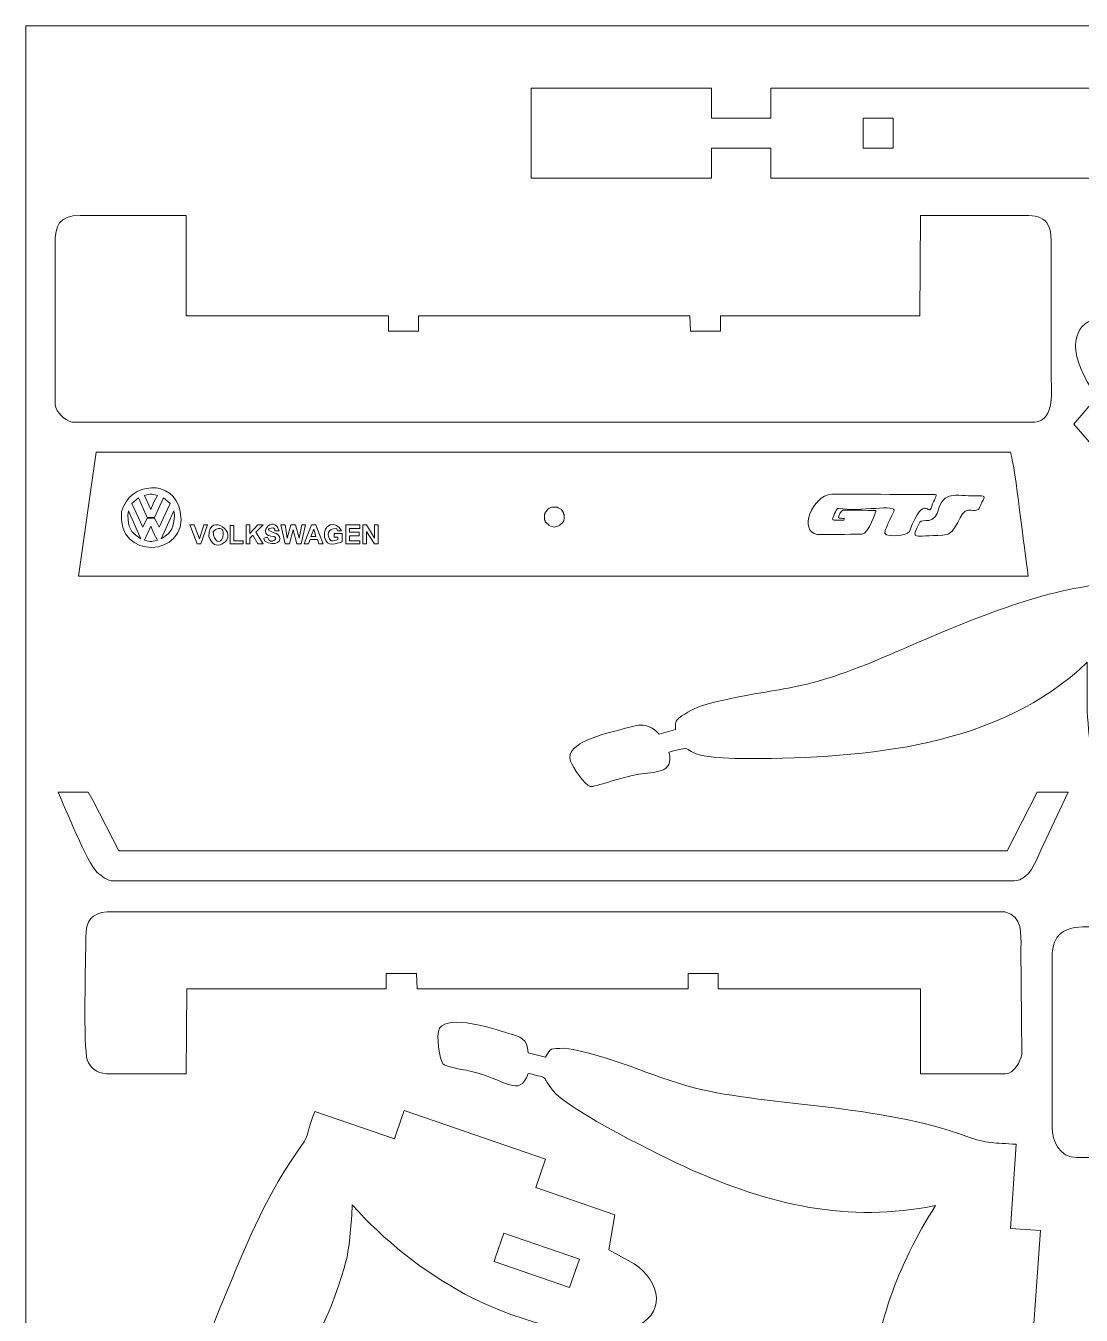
# Model space of a CAD drawing. Header units: centimetres. Extents: x -85 to 60, y -31 to -1.
# Drawn here: x -23.17 to -12.36, y -14.14 to -0.94 of the extents above; entities that cross this region are included whole.
import ezdxf

# ---------------------------------------------------------------- set-up
doc = ezdxf.new("R2010")
doc.units = ezdxf.units.CM
doc.header["$MEASUREMENT"] = 0
doc.layers.add('Camada 1', color=7, linetype='Continuous')

msp = doc.modelspace()

# ---------------------------------------------------------------- linework, layer by layer
at = {"layer": 'Camada 1', "color": 3, "lineweight": 0}
msp.add_lwpolyline([(-23.16834, -30.63638), (-2.16834, -30.63638), (-2.16834, -0.93638), (-23.16834, -0.93638), (-23.16834, -30.63638)], close=True, dxfattribs=at)
at = {"layer": 'Camada 1', "color": 3, "lineweight": 9}
for points, knots in [([(-16.23148, -2.49774), (-16.23148, -2.49774), (-16.149, -2.49774), (-16.149, -2.49774), (-16.149, -2.49774), (-16.149, -2.49774), (-16.149, -2.19018), (-16.149, -2.19018), (-16.149, -2.19018), (-16.149, -2.19018), (-15.54133, -2.19018), (-15.54133, -2.19018), (-15.54133, -2.19018), (-15.54133, -2.19018), (-15.54133, -2.49774), (-15.54133, -2.49774), (-15.54133, -2.49774), (-15.54133, -2.49774), (-9.14223, -2.49774), (-9.14223, -2.49774), (-9.14223, -2.49774), (-9.14223, -2.49774), (-9.14223, -1.57501), (-9.14223, -1.57501), (-9.14223, -1.57501), (-9.14223, -1.57501), (-15.54133, -1.57501), (-15.54133, -1.57501), (-15.54133, -1.57501), (-15.54133, -1.57501), (-15.54133, -1.88257), (-15.54133, -1.88257), (-15.54133, -1.88257), (-15.54133, -1.88257), (-16.149, -1.88257), (-16.149, -1.88257), (-16.149, -1.88257), (-16.149, -1.88257), (-16.149, -1.57501), (-16.149, -1.57501), (-16.149, -1.57501), (-16.149, -1.57501), (-17.99445, -1.57501), (-17.99445, -1.57501), (-17.99445, -1.57501), (-17.99445, -1.57501), (-17.99445, -2.49774), (-17.99445, -2.49774), (-17.99445, -2.49774), (-17.99445, -2.49774), (-16.23148, -2.49774), (-16.23148, -2.49774)], [0, 0, 0, 0, 0.07142857, 0.07142857, 0.07142857, 0.07142857, 0.14285714, 0.14285714, 0.14285714, 0.14285714, 0.21428571, 0.21428571, 0.21428571, 0.21428571, 0.28571429, 0.28571429, 0.28571429, 0.28571429, 0.35714286, 0.35714286, 0.35714286, 0.35714286, 0.42857143, 0.42857143, 0.42857143, 0.42857143, 0.5, 0.5, 0.5, 0.5, 0.57142857, 0.57142857, 0.57142857, 0.57142857, 0.64285714, 0.64285714, 0.64285714, 0.64285714, 0.71428571, 0.71428571, 0.71428571, 0.71428571, 0.78571429, 0.78571429, 0.78571429, 0.78571429, 0.85714286, 0.85714286, 0.85714286, 0.85714286, 1, 1, 1, 1]), ([(-19.02722, -3.90656), (-19.02722, -3.90656), (-19.14727, -3.90656), (-19.14727, -3.90656), (-19.14727, -3.90656), (-19.14727, -3.90656), (-19.14727, -4.0641), (-19.14727, -4.0641), (-19.14727, -4.0641), (-19.14727, -4.0641), (-19.45483, -4.0641), (-19.45483, -4.0641), (-19.45483, -4.0641), (-19.45483, -4.0641), (-19.45483, -3.90656), (-19.45483, -3.90656), (-19.45483, -3.90656), (-20.145, -3.90656), (-20.83516, -3.90656), (-21.52533, -3.90656), (-21.52533, -3.90656), (-21.52533, -3.90656), (-21.52533, -2.87878), (-21.52533, -2.87878), (-21.52533, -2.87878), (-21.52533, -2.87878), (-22.61311, -2.87878), (-22.61311, -2.87878), (-22.61311, -2.87878), (-22.8296, -2.87878), (-22.86818, -2.98343), (-22.86818, -3.16389), (-22.86818, -3.16389), (-22.86818, -3.16389), (-22.86818, -4.8143), (-22.86818, -4.8143), (-22.86818, -4.8143), (-22.85109, -4.89753), (-22.77806, -4.97189), (-22.69563, -4.99434), (-22.69563, -4.99434), (-22.69563, -4.99434), (-12.83816, -4.99434), (-12.83816, -4.99434), (-12.83816, -4.99434), (-12.62504, -4.97397), (-12.67315, -4.64907), (-12.67315, -4.51424), (-12.67315, -4.51424), (-12.67315, -4.51424), (-12.67315, -3.13386), (-12.67315, -3.13386), (-12.67315, -3.13386), (-12.67315, -2.85783), (-12.82982, -2.87878), (-13.05574, -2.87878), (-13.05574, -2.87878), (-13.05574, -2.87878), (-14.00846, -2.87878), (-14.00846, -2.87878), (-14.00846, -2.87878), (-14.00846, -2.87878), (-14.01596, -3.90656), (-14.01596, -3.90656), (-14.01596, -3.90656), (-14.01596, -3.90656), (-16.05646, -3.90656), (-16.05646, -3.90656), (-16.05646, -3.90656), (-16.05646, -3.90656), (-16.05646, -4.0641), (-16.05646, -4.0641), (-16.05646, -4.0641), (-16.05646, -4.0641), (-16.36406, -4.0641), (-16.36406, -4.0641), (-16.36406, -4.0641), (-16.36406, -4.0641), (-16.37155, -3.90656), (-16.37155, -3.90656), (-16.37155, -3.90656), (-17.25678, -3.90656), (-18.14199, -3.90656), (-19.02722, -3.90656)], [0, 0, 0, 0, 0.04545455, 0.04545455, 0.04545455, 0.04545455, 0.09090909, 0.09090909, 0.09090909, 0.09090909, 0.13636364, 0.13636364, 0.13636364, 0.13636364, 0.18181818, 0.18181818, 0.18181818, 0.18181818, 0.22727273, 0.22727273, 0.22727273, 0.22727273, 0.27272727, 0.27272727, 0.27272727, 0.27272727, 0.31818182, 0.31818182, 0.31818182, 0.31818182, 0.36363636, 0.36363636, 0.36363636, 0.36363636, 0.40909091, 0.40909091, 0.40909091, 0.40909091, 0.45454545, 0.45454545, 0.45454545, 0.45454545, 0.5, 0.5, 0.5, 0.5, 0.54545455, 0.54545455, 0.54545455, 0.54545455, 0.59090909, 0.59090909, 0.59090909, 0.59090909, 0.63636364, 0.63636364, 0.63636364, 0.63636364, 0.68181818, 0.68181818, 0.68181818, 0.68181818, 0.72727273, 0.72727273, 0.72727273, 0.72727273, 0.77272727, 0.77272727, 0.77272727, 0.77272727, 0.81818182, 0.81818182, 0.81818182, 0.81818182, 0.86363636, 0.86363636, 0.86363636, 0.86363636, 0.90909091, 0.90909091, 0.90909091, 0.90909091, 1, 1, 1, 1]), ([(-12.40637, -4.97402), (-12.40637, -4.97402), (-12.44108, -5.01412), (-12.44108, -5.01412), (-12.44108, -5.01412), (-12.44108, -5.01412), (-10.30507, -7.47132), (-10.30507, -7.47132), (-10.30507, -7.47132), (-10.027, -7.22959), (-10.10253, -7.27353), (-9.78592, -7.11945), (-9.78592, -7.11945), (-8.85851, -6.66811), (-8.12891, -5.77569), (-7.06371, -5.29977), (-7.06371, -5.29977), (-6.78609, -5.17572), (-6.43045, -5.03212), (-6.26396, -4.81329), (-6.26396, -4.81329), (-6.24436, -4.77948), (-6.26247, -4.72488), (-6.2713, -4.69047), (-6.2713, -4.69047), (-6.2713, -4.69047), (-6.12141, -4.59991), (-6.12141, -4.59991), (-6.12141, -4.59991), (-6.06437, -4.64928), (-6.01567, -4.68184), (-5.92822, -4.65065), (-5.92822, -4.65065), (-5.80016, -4.59335), (-5.22509, -4.31066), (-5.30051, -4.11493), (-5.30051, -4.11493), (-5.3113, -4.09245), (-5.50064, -3.90545), (-5.58917, -3.9086), (-5.58917, -3.9086), (-5.6369, -3.9103), (-5.77427, -4.01995), (-5.81687, -4.04692), (-5.81687, -4.04692), (-6.1111, -4.23317), (-6.40907, -4.20885), (-6.25996, -4.45199), (-6.25996, -4.45199), (-6.25996, -4.45199), (-6.40988, -4.54252), (-6.40988, -4.54252), (-6.40988, -4.54252), (-6.57484, -4.4826), (-6.66045, -4.50032), (-6.82976, -4.53973), (-6.82976, -4.53973), (-7.87347, -4.78267), (-8.96601, -5.1416), (-9.73258, -5.90011), (-9.73258, -5.90011), (-9.92357, -6.0891), (-10.02061, -6.22856), (-10.16979, -6.44916), (-10.16979, -6.44916), (-10.36986, -5.56748), (-10.68108, -4.97814), (-11.32453, -4.33178), (-11.32453, -4.33178), (-12.02857, -3.62456), (-12.81072, -3.88028), (-12.20378, -4.73828), (-12.20378, -4.73828), (-12.20378, -4.73828), (-12.40637, -4.97402), (-12.40637, -4.97402)], [0, 0, 0, 0, 0.05, 0.05, 0.05, 0.05, 0.1, 0.1, 0.1, 0.1, 0.15, 0.15, 0.15, 0.15, 0.2, 0.2, 0.2, 0.2, 0.25, 0.25, 0.25, 0.25, 0.3, 0.3, 0.3, 0.3, 0.35, 0.35, 0.35, 0.35, 0.4, 0.4, 0.4, 0.4, 0.45, 0.45, 0.45, 0.45, 0.5, 0.5, 0.5, 0.5, 0.55, 0.55, 0.55, 0.55, 0.6, 0.6, 0.6, 0.6, 0.65, 0.65, 0.65, 0.65, 0.7, 0.7, 0.7, 0.7, 0.75, 0.75, 0.75, 0.75, 0.8, 0.8, 0.8, 0.8, 0.85, 0.85, 0.85, 0.85, 0.9, 0.9, 0.9, 0.9, 1, 1, 1, 1]), ([(-13.01965, -6.57028), (-13.01965, -6.57028), (-12.90712, -6.57028), (-12.90712, -6.57028), (-12.90712, -6.57028), (-12.95103, -6.28503), (-13.03672, -5.47891), (-13.08718, -5.30247), (-13.08718, -5.30247), (-13.08718, -5.30247), (-22.44952, -5.30247), (-22.44952, -5.30247), (-22.44952, -5.30247), (-22.44952, -5.30247), (-22.62955, -6.57028), (-22.62955, -6.57028), (-22.62955, -6.57028), (-22.62955, -6.57028), (-13.01965, -6.57028), (-13.01965, -6.57028)], [0, 0, 0, 0, 0.16666667, 0.16666667, 0.16666667, 0.16666667, 0.33333333, 0.33333333, 0.33333333, 0.33333333, 0.5, 0.5, 0.5, 0.5, 0.66666667, 0.66666667, 0.66666667, 0.66666667, 1, 1, 1, 1]), ([(-11.47153, -7.25608), (-11.47153, -7.25608), (-11.51871, -7.27909), (-11.51871, -7.27909), (-11.51871, -7.27909), (-11.51871, -7.27909), (-11.89691, -6.50368), (-11.89691, -6.50368), (-11.89691, -6.50368), (-12.10203, -6.60372), (-12.15385, -6.64797), (-12.37515, -6.68686), (-12.37515, -6.68686), (-13.05145, -6.80573), (-13.74925, -7.12894), (-14.38856, -7.40175), (-14.38856, -7.40175), (-15.31386, -7.79661), (-15.45224, -7.68406), (-16.22861, -7.89023), (-16.22861, -7.89023), (-16.31596, -7.91789), (-16.40865, -7.96692), (-16.48152, -8.02195), (-16.48152, -8.02195), (-16.52364, -8.05376), (-16.5156, -8.07596), (-16.51624, -8.13904), (-16.51624, -8.13904), (-16.51624, -8.13904), (-16.68448, -8.18769), (-16.68448, -8.18769), (-16.68448, -8.18769), (-16.82127, -8.04815), (-16.90928, -8.09518), (-17.09673, -8.1467), (-17.09673, -8.1467), (-17.21289, -8.17863), (-17.66311, -8.27486), (-17.59309, -8.4639), (-17.59309, -8.4639), (-17.57036, -8.52526), (-17.44476, -8.71042), (-17.391, -8.72424), (-17.391, -8.72424), (-17.34972, -8.73486), (-17.06726, -8.62584), (-16.89318, -8.5983), (-16.89318, -8.5983), (-16.74752, -8.57527), (-16.52039, -8.59299), (-16.58565, -8.3732), (-16.58565, -8.3732), (-16.20724, -8.26081), (-16.63196, -8.44259), (-15.76092, -8.43836), (-15.76092, -8.43836), (-14.55537, -8.4325), (-13.21261, -8.32388), (-12.30217, -7.45253), (-12.30217, -7.45253), (-12.30703, -7.94623), (-12.31758, -8.07171), (-12.21622, -8.60417), (-12.21622, -8.60417), (-12.11507, -9.1355), (-11.78301, -9.90411), (-11.34014, -10.26355), (-11.34014, -10.26355), (-11.15876, -10.41077), (-10.9186, -10.50764), (-10.75667, -10.29613), (-10.75667, -10.29613), (-10.6068, -10.10038), (-10.70483, -9.84597), (-10.77028, -9.63504), (-10.77028, -9.63504), (-10.77028, -9.63504), (-10.46966, -9.42997), (-10.46966, -9.42997), (-10.46966, -9.42997), (-10.46966, -9.42997), (-10.84785, -8.65457), (-10.84785, -8.65457), (-10.84785, -8.65457), (-10.84785, -8.65457), (-10.5714, -8.51974), (-10.5714, -8.51974), (-10.5714, -8.51974), (-10.5714, -8.51974), (-11.24227, -7.14426), (-11.24227, -7.14426), (-11.24227, -7.14426), (-11.24227, -7.14426), (-11.47153, -7.25608), (-11.47153, -7.25608)], [0, 0, 0, 0, 0.04, 0.04, 0.04, 0.04, 0.08, 0.08, 0.08, 0.08, 0.12, 0.12, 0.12, 0.12, 0.16, 0.16, 0.16, 0.16, 0.2, 0.2, 0.2, 0.2, 0.24, 0.24, 0.24, 0.24, 0.28, 0.28, 0.28, 0.28, 0.32, 0.32, 0.32, 0.32, 0.36, 0.36, 0.36, 0.36, 0.4, 0.4, 0.4, 0.4, 0.44, 0.44, 0.44, 0.44, 0.48, 0.48, 0.48, 0.48, 0.52, 0.52, 0.52, 0.52, 0.56, 0.56, 0.56, 0.56, 0.6, 0.6, 0.6, 0.6, 0.64, 0.64, 0.64, 0.64, 0.68, 0.68, 0.68, 0.68, 0.72, 0.72, 0.72, 0.72, 0.76, 0.76, 0.76, 0.76, 0.8, 0.8, 0.8, 0.8, 0.84, 0.84, 0.84, 0.84, 0.88, 0.88, 0.88, 0.88, 0.92, 0.92, 0.92, 0.92, 1, 1, 1, 1]), ([(-22.47707, -8.87255), (-22.47707, -8.87255), (-22.52958, -8.78252), (-22.52958, -8.78252), (-22.52958, -8.78252), (-22.52958, -8.78252), (-22.83714, -8.78252), (-22.83714, -8.78252), (-22.83714, -8.78252), (-22.77108, -8.9262), (-22.53559, -9.51662), (-22.43955, -9.60023), (-22.43955, -9.60023), (-22.38777, -9.6453), (-22.3392, -9.69024), (-22.26701, -9.69024), (-22.26701, -9.69024), (-22.26701, -9.69024), (-13.0472, -9.69024), (-13.0472, -9.69024), (-13.0472, -9.69024), (-12.89452, -9.67794), (-12.82885, -9.49442), (-12.77712, -9.37516), (-12.77712, -9.37516), (-12.77712, -9.37516), (-12.49954, -8.78252), (-12.49954, -8.78252), (-12.49954, -8.78252), (-12.49954, -8.78252), (-12.81463, -8.78252), (-12.81463, -8.78252), (-12.81463, -8.78252), (-12.81463, -8.78252), (-13.1222, -9.38269), (-13.1222, -9.38269), (-13.1222, -9.38269), (-13.1222, -9.38269), (-22.21449, -9.38269), (-22.21449, -9.38269), (-22.21449, -9.38269), (-22.21449, -9.38269), (-22.47707, -8.87255), (-22.47707, -8.87255)], [0, 0, 0, 0, 0.08333333, 0.08333333, 0.08333333, 0.08333333, 0.16666667, 0.16666667, 0.16666667, 0.16666667, 0.25, 0.25, 0.25, 0.25, 0.33333333, 0.33333333, 0.33333333, 0.33333333, 0.41666667, 0.41666667, 0.41666667, 0.41666667, 0.5, 0.5, 0.5, 0.5, 0.58333333, 0.58333333, 0.58333333, 0.58333333, 0.66666667, 0.66666667, 0.66666667, 0.66666667, 0.75, 0.75, 0.75, 0.75, 0.83333333, 0.83333333, 0.83333333, 0.83333333, 1, 1, 1, 1]), ([(-19.21522, -10.63756), (-19.21522, -10.63756), (-19.1702, -10.63756), (-19.1702, -10.63756), (-19.1702, -10.63756), (-19.1702, -10.63756), (-19.16268, -10.79512), (-19.16268, -10.79512), (-19.16268, -10.79512), (-19.16268, -10.79512), (-16.387, -10.79512), (-16.387, -10.79512), (-16.387, -10.79512), (-16.387, -10.79512), (-16.387, -10.63756), (-16.387, -10.63756), (-16.387, -10.63756), (-16.387, -10.63756), (-16.07945, -10.63756), (-16.07945, -10.63756), (-16.07945, -10.63756), (-16.07945, -10.63756), (-16.07945, -10.79512), (-16.07945, -10.79512), (-16.07945, -10.79512), (-16.07945, -10.79512), (-14.0089, -10.79512), (-14.0089, -10.79512), (-14.0089, -10.79512), (-14.0089, -10.79512), (-14.0089, -11.66533), (-14.0089, -11.66533), (-14.0089, -11.66533), (-14.0089, -11.66533), (-13.13867, -11.66533), (-13.13867, -11.66533), (-13.13867, -11.66533), (-13.04672, -11.65657), (-12.98604, -11.5408), (-12.97366, -11.46279), (-12.97366, -11.46279), (-12.97366, -11.46279), (-12.98114, -10.38252), (-12.98114, -10.38252), (-12.98114, -10.38252), (-12.98168, -10.22774), (-12.95998, -10.05813), (-13.14619, -10.00742), (-13.14619, -10.00742), (-13.14619, -10.00742), (-22.33597, -10.00742), (-22.33597, -10.00742), (-22.33597, -10.00742), (-22.49951, -10.02097), (-22.55353, -10.0974), (-22.55353, -10.26999), (-22.55353, -10.26999), (-22.55353, -10.4762), (-22.58274, -11.39559), (-22.53856, -11.52282), (-22.53856, -11.52282), (-22.50982, -11.60557), (-22.44557, -11.65524), (-22.3435, -11.66533), (-22.3435, -11.66533), (-22.3435, -11.66533), (-21.52577, -11.66533), (-21.52577, -11.66533), (-21.52577, -11.66533), (-21.52577, -11.66533), (-21.51828, -10.79512), (-21.51828, -10.79512), (-21.51828, -10.79512), (-21.51828, -10.79512), (-19.47778, -10.79512), (-19.47778, -10.79512), (-19.47778, -10.79512), (-19.47778, -10.79512), (-19.47778, -10.63756), (-19.47778, -10.63756), (-19.47778, -10.63756), (-19.47778, -10.63756), (-19.21522, -10.63756), (-19.21522, -10.63756)], [0, 0, 0, 0, 0.04545455, 0.04545455, 0.04545455, 0.04545455, 0.09090909, 0.09090909, 0.09090909, 0.09090909, 0.13636364, 0.13636364, 0.13636364, 0.13636364, 0.18181818, 0.18181818, 0.18181818, 0.18181818, 0.22727273, 0.22727273, 0.22727273, 0.22727273, 0.27272727, 0.27272727, 0.27272727, 0.27272727, 0.31818182, 0.31818182, 0.31818182, 0.31818182, 0.36363636, 0.36363636, 0.36363636, 0.36363636, 0.40909091, 0.40909091, 0.40909091, 0.40909091, 0.45454545, 0.45454545, 0.45454545, 0.45454545, 0.5, 0.5, 0.5, 0.5, 0.54545455, 0.54545455, 0.54545455, 0.54545455, 0.59090909, 0.59090909, 0.59090909, 0.59090909, 0.63636364, 0.63636364, 0.63636364, 0.63636364, 0.68181818, 0.68181818, 0.68181818, 0.68181818, 0.72727273, 0.72727273, 0.72727273, 0.72727273, 0.77272727, 0.77272727, 0.77272727, 0.77272727, 0.81818182, 0.81818182, 0.81818182, 0.81818182, 0.86363636, 0.86363636, 0.86363636, 0.86363636, 0.90909091, 0.90909091, 0.90909091, 0.90909091, 1, 1, 1, 1]), ([(-12.30952, -10.1608), (-12.5347, -10.1608), (-12.66211, -10.22921), (-12.66211, -10.46836), (-12.66211, -10.46836), (-12.66211, -10.46836), (-12.66211, -12.20879), (-12.66211, -12.20879), (-12.66211, -12.20879), (-12.66211, -12.36224), (-12.58915, -12.51742), (-12.40704, -12.52387), (-12.40704, -12.52387), (-12.40704, -12.52387), (-2.84214, -12.52387), (-2.84214, -12.52387), (-2.84214, -12.52387), (-2.69765, -12.52387), (-2.48646, -12.49318), (-2.47457, -12.29881), (-2.47457, -12.29881), (-2.47457, -12.29881), (-2.47457, -10.39334), (-2.47457, -10.39334), (-2.47457, -10.39334), (-2.48867, -10.05101), (-3.09564, -10.16827), (-3.39728, -10.16827), (-3.39728, -10.16827), (-3.39728, -10.16827), (-3.39728, -11.00848), (-3.39728, -11.00848), (-3.39728, -11.00848), (-4.2148, -11.00848), (-5.05013, -10.99997), (-5.86541, -11.016), (-5.86541, -11.016), (-5.88053, -11.10674), (-5.87291, -11.2283), (-5.87291, -11.32356), (-5.87291, -11.32356), (-5.87291, -11.32356), (-6.18049, -11.32356), (-6.18049, -11.32356), (-6.18049, -11.32356), (-6.18049, -11.32356), (-6.18049, -11.016), (-6.18049, -11.016), (-6.18049, -11.016), (-6.18049, -11.016), (-8.95619, -11.016), (-8.95619, -11.016), (-8.95619, -11.016), (-8.95619, -11.1182), (-8.94925, -11.22233), (-8.96366, -11.32356), (-8.96366, -11.32356), (-8.96366, -11.32356), (-9.27127, -11.32356), (-9.27127, -11.32356), (-9.27127, -11.32356), (-9.27127, -11.32356), (-9.27127, -11.016), (-9.27127, -11.016), (-9.27127, -11.016), (-9.27127, -11.016), (-11.73938, -11.016), (-11.73938, -11.016), (-11.73938, -11.016), (-11.73938, -11.016), (-11.73938, -10.1608), (-11.73938, -10.1608), (-11.73938, -10.1608), (-11.73938, -10.1608), (-12.30952, -10.1608), (-12.30952, -10.1608)], [0, 0, 0, 0, 0.05, 0.05, 0.05, 0.05, 0.1, 0.1, 0.1, 0.1, 0.15, 0.15, 0.15, 0.15, 0.2, 0.2, 0.2, 0.2, 0.25, 0.25, 0.25, 0.25, 0.3, 0.3, 0.3, 0.3, 0.35, 0.35, 0.35, 0.35, 0.4, 0.4, 0.4, 0.4, 0.45, 0.45, 0.45, 0.45, 0.5, 0.5, 0.5, 0.5, 0.55, 0.55, 0.55, 0.55, 0.6, 0.6, 0.6, 0.6, 0.65, 0.65, 0.65, 0.65, 0.7, 0.7, 0.7, 0.7, 0.75, 0.75, 0.75, 0.75, 0.8, 0.8, 0.8, 0.8, 0.85, 0.85, 0.85, 0.85, 0.9, 0.9, 0.9, 0.9, 1, 1, 1, 1]), ([(-17.65305, -11.40167), (-17.80567, -11.41269), (-17.78944, -11.39509), (-17.84744, -11.49336), (-17.84744, -11.49336), (-17.84744, -11.49336), (-18.02498, -11.4509), (-18.02498, -11.4509), (-18.02498, -11.4509), (-18.03921, -11.3016), (-18.09518, -11.29094), (-18.23638, -11.24809), (-18.23638, -11.24809), (-18.3747, -11.20588), (-18.83604, -11.05304), (-18.93237, -11.19943), (-18.93237, -11.19943), (-18.97524, -11.26457), (-18.9272, -11.53134), (-18.89762, -11.56283), (-18.89762, -11.56283), (-18.86351, -11.59914), (-18.68108, -11.6233), (-18.63185, -11.63404), (-18.63185, -11.63404), (-18.26376, -11.71437), (-18.11627, -11.92366), (-18.02464, -11.66148), (-18.02464, -11.66148), (-17.79397, -11.71669), (-17.89891, -11.6775), (-17.77372, -11.83692), (-17.77372, -11.83692), (-17.61218, -12.04265), (-16.63289, -12.52183), (-16.38554, -12.63338), (-16.38554, -12.63338), (-15.55638, -13.00731), (-14.74917, -13.19754), (-13.85525, -13.01337), (-13.85525, -13.01337), (-14.24705, -13.63331), (-14.47579, -14.25193), (-14.52787, -14.99677), (-14.52787, -14.99677), (-14.55399, -15.37032), (-14.53652, -15.94113), (-14.23741, -16.22031), (-14.23741, -16.22031), (-14.18759, -16.2618), (-14.10067, -16.28072), (-14.03798, -16.27187), (-14.03798, -16.27187), (-13.73889, -16.22966), (-13.67114, -15.89708), (-13.6193, -15.66193), (-13.6193, -15.66193), (-13.6193, -15.66193), (-13.25642, -15.63467), (-13.25642, -15.63467), (-13.25642, -15.63467), (-13.25642, -15.63467), (-13.19624, -14.77407), (-13.19624, -14.77407), (-13.19624, -14.77407), (-13.19624, -14.77407), (-12.88942, -14.79553), (-12.88942, -14.79553), (-12.88942, -14.79553), (-12.88942, -14.79553), (-12.78267, -13.26885), (-12.78267, -13.26885), (-12.78267, -13.26885), (-12.78267, -13.26885), (-13.08949, -13.24739), (-13.08949, -13.24739), (-13.08949, -13.24739), (-13.08949, -13.24739), (-13.02931, -12.38679), (-13.02931, -12.38679), (-13.02931, -12.38679), (-13.24915, -12.37141), (-13.33075, -12.38214), (-13.53505, -12.3063), (-13.53505, -12.3063), (-14.43141, -11.97353), (-15.57616, -11.99847), (-16.31299, -11.81124), (-16.31299, -11.81124), (-16.78901, -11.69029), (-17.17379, -11.47553), (-17.65305, -11.40167)], [0, 0, 0, 0, 0.04166667, 0.04166667, 0.04166667, 0.04166667, 0.08333333, 0.08333333, 0.08333333, 0.08333333, 0.125, 0.125, 0.125, 0.125, 0.16666667, 0.16666667, 0.16666667, 0.16666667, 0.20833333, 0.20833333, 0.20833333, 0.20833333, 0.25, 0.25, 0.25, 0.25, 0.29166667, 0.29166667, 0.29166667, 0.29166667, 0.33333333, 0.33333333, 0.33333333, 0.33333333, 0.375, 0.375, 0.375, 0.375, 0.41666667, 0.41666667, 0.41666667, 0.41666667, 0.45833333, 0.45833333, 0.45833333, 0.45833333, 0.5, 0.5, 0.5, 0.5, 0.54166667, 0.54166667, 0.54166667, 0.54166667, 0.58333333, 0.58333333, 0.58333333, 0.58333333, 0.625, 0.625, 0.625, 0.625, 0.66666667, 0.66666667, 0.66666667, 0.66666667, 0.70833333, 0.70833333, 0.70833333, 0.70833333, 0.75, 0.75, 0.75, 0.75, 0.79166667, 0.79166667, 0.79166667, 0.79166667, 0.83333333, 0.83333333, 0.83333333, 0.83333333, 0.875, 0.875, 0.875, 0.875, 0.91666667, 0.91666667, 0.91666667, 0.91666667, 1, 1, 1, 1]), ([(-19.37754, -12.28114), (-19.37754, -12.28114), (-19.39463, -12.33078), (-19.39463, -12.33078), (-19.39463, -12.33078), (-19.39463, -12.33078), (-20.21036, -12.04991), (-20.21036, -12.04991), (-20.21036, -12.04991), (-20.33716, -12.41816), (-20.25671, -12.26612), (-20.4261, -12.51516), (-20.4261, -12.51516), (-21.0152, -13.38127), (-21.28358, -14.57586), (-21.8161, -15.37679), (-21.8161, -15.37679), (-22.02015, -15.68369), (-22.32929, -16.01177), (-22.37858, -16.3653), (-22.37858, -16.3653), (-22.38587, -16.41758), (-22.3645, -16.42759), (-22.32035, -16.47264), (-22.32035, -16.47264), (-22.32035, -16.47264), (-22.40491, -16.626), (-22.40491, -16.626), (-22.40491, -16.626), (-22.49022, -16.62517), (-22.54358, -16.61474), (-22.59293, -16.68823), (-22.59293, -16.68823), (-22.67079, -16.80408), (-23.05718, -17.36479), (-22.85915, -17.46137), (-22.85915, -17.46137), (-22.80329, -17.48861), (-22.59222, -17.53578), (-22.53217, -17.50256), (-22.53217, -17.50256), (-22.46126, -17.46332), (-22.42418, -17.32367), (-22.39213, -17.25721), (-22.39213, -17.25721), (-22.28073, -17.0262), (-21.95048, -16.82465), (-22.20385, -16.6873), (-22.20385, -16.6873), (-22.04335, -16.39119), (-22.04513, -16.61605), (-21.76381, -16.33102), (-21.76381, -16.33102), (-21.1752, -15.73463), (-20.89307, -15.48455), (-20.41017, -14.75012), (-20.41017, -14.75012), (-20.17982, -14.3998), (-20.0013, -13.99617), (-19.89103, -13.58802), (-19.89103, -13.58802), (-19.84898, -13.4133), (-19.83653, -13.18753), (-19.82599, -13.00743), (-19.82599, -13.00743), (-19.49729, -13.37317), (-19.11377, -13.68119), (-18.67249, -13.9203), (-18.67249, -13.9203), (-18.26253, -14.14245), (-17.44214, -14.43102), (-16.97732, -14.27391), (-16.97732, -14.27391), (-16.58772, -14.14223), (-16.67383, -13.78251), (-16.93995, -13.61237), (-16.93995, -13.61237), (-16.93995, -13.61237), (-17.19951, -13.46747), (-17.19951, -13.46747), (-17.19951, -13.46747), (-17.19951, -13.46747), (-17.13901, -13.10746), (-17.13901, -13.10746), (-17.13901, -13.10746), (-17.13901, -13.10746), (-17.94765, -12.82902), (-17.94765, -12.82902), (-17.94765, -12.82902), (-17.94765, -12.82902), (-17.84751, -12.53821), (-17.84751, -12.53821), (-17.84751, -12.53821), (-17.84751, -12.53821), (-19.2945, -12.03997), (-19.2945, -12.03997), (-19.2945, -12.03997), (-19.2945, -12.03997), (-19.37754, -12.28114), (-19.37754, -12.28114)], [0, 0, 0, 0, 0.03846154, 0.03846154, 0.03846154, 0.03846154, 0.07692308, 0.07692308, 0.07692308, 0.07692308, 0.11538462, 0.11538462, 0.11538462, 0.11538462, 0.15384615, 0.15384615, 0.15384615, 0.15384615, 0.19230769, 0.19230769, 0.19230769, 0.19230769, 0.23076923, 0.23076923, 0.23076923, 0.23076923, 0.26923077, 0.26923077, 0.26923077, 0.26923077, 0.30769231, 0.30769231, 0.30769231, 0.30769231, 0.34615385, 0.34615385, 0.34615385, 0.34615385, 0.38461538, 0.38461538, 0.38461538, 0.38461538, 0.42307692, 0.42307692, 0.42307692, 0.42307692, 0.46153846, 0.46153846, 0.46153846, 0.46153846, 0.5, 0.5, 0.5, 0.5, 0.53846154, 0.53846154, 0.53846154, 0.53846154, 0.57692308, 0.57692308, 0.57692308, 0.57692308, 0.61538462, 0.61538462, 0.61538462, 0.61538462, 0.65384615, 0.65384615, 0.65384615, 0.65384615, 0.69230769, 0.69230769, 0.69230769, 0.69230769, 0.73076923, 0.73076923, 0.73076923, 0.73076923, 0.76923077, 0.76923077, 0.76923077, 0.76923077, 0.80769231, 0.80769231, 0.80769231, 0.80769231, 0.84615385, 0.84615385, 0.84615385, 0.84615385, 0.88461538, 0.88461538, 0.88461538, 0.88461538, 0.92307692, 0.92307692, 0.92307692, 0.92307692, 1, 1, 1, 1])]:
    msp.add_open_spline(points, degree=3, knots=knots, dxfattribs=at)
at = {"layer": 'Camada 1', "lineweight": 9}
for points in [[(-14.28852, -2.14512), (-14.28852, -2.14512), (-14.28852, -2.19018), (-14.28852, -2.19018), (-14.28852, -2.19018), (-14.28852, -2.19018), (-14.59609, -2.19018), (-14.59609, -2.19018), (-14.59609, -2.19018), (-14.59609, -2.19018), (-14.59609, -1.88257), (-14.59609, -1.88257), (-14.59609, -1.88257), (-14.59609, -1.88257), (-14.28852, -1.88257), (-14.28852, -1.88257), (-14.28852, -1.88257), (-14.28852, -1.88257), (-14.28852, -2.14512), (-14.28852, -2.14512)], [(-18.36038, -13.54379), (-18.36038, -13.54379), (-18.37503, -13.58635), (-18.37503, -13.58635), (-18.37503, -13.58635), (-18.37503, -13.58635), (-17.60187, -13.85258), (-17.60187, -13.85258), (-17.60187, -13.85258), (-17.60187, -13.85258), (-17.50174, -13.56177), (-17.50174, -13.56177), (-17.50174, -13.56177), (-17.50174, -13.56177), (-18.2749, -13.29555), (-18.2749, -13.29555), (-18.2749, -13.29555), (-18.2749, -13.29555), (-18.36038, -13.54379), (-18.36038, -13.54379)]]:
    msp.add_open_spline(points, degree=3, knots=[0, 0, 0, 0, 0.16666667, 0.16666667, 0.16666667, 0.16666667, 0.33333333, 0.33333333, 0.33333333, 0.33333333, 0.5, 0.5, 0.5, 0.5, 0.66666667, 0.66666667, 0.66666667, 0.66666667, 1, 1, 1, 1], dxfattribs=at)
at = {"layer": 'Camada 1', "color": 1, "lineweight": 9}
for points, knots in [([(-22.18695, -5.9101), (-22.24927, -6.40901), (-21.49758, -6.38757), (-21.5868, -5.9101), (-21.5868, -5.9101), (-21.65121, -5.56534), (-22.11051, -5.60443), (-22.18695, -5.9101)], [0, 0, 0, 0, 0.33333333, 0.33333333, 0.33333333, 0.33333333, 1, 1, 1, 1]), ([(-21.82686, -6.02263), (-21.82686, -6.02263), (-21.80436, -6.06764), (-21.80436, -6.06764), (-21.80436, -6.06764), (-21.80436, -6.06764), (-21.69183, -5.82759), (-21.69183, -5.82759), (-21.69183, -5.82759), (-21.69183, -5.82759), (-21.75934, -5.76755), (-21.75934, -5.76755), (-21.75934, -5.76755), (-21.75934, -5.76755), (-21.84937, -5.97014), (-21.84937, -5.97014), (-21.84937, -5.97014), (-21.84937, -5.97014), (-21.92436, -5.97014), (-21.92436, -5.97014), (-21.92436, -5.97014), (-21.92436, -5.97014), (-22.01442, -5.76755), (-22.01442, -5.76755), (-22.01442, -5.76755), (-22.01442, -5.76755), (-22.08193, -5.82759), (-22.08193, -5.82759), (-22.08193, -5.82759), (-22.08193, -5.82759), (-21.96942, -6.06764), (-21.96942, -6.06764), (-21.96942, -6.06764), (-21.96942, -6.06764), (-21.92436, -5.97761), (-21.92436, -5.97761), (-21.92436, -5.97761), (-21.92436, -5.97761), (-21.84937, -5.97761), (-21.84937, -5.97761), (-21.84937, -5.97761), (-21.84937, -5.97761), (-21.82686, -6.02263), (-21.82686, -6.02263)], [0, 0, 0, 0, 0.08333333, 0.08333333, 0.08333333, 0.08333333, 0.16666667, 0.16666667, 0.16666667, 0.16666667, 0.25, 0.25, 0.25, 0.25, 0.33333333, 0.33333333, 0.33333333, 0.33333333, 0.41666667, 0.41666667, 0.41666667, 0.41666667, 0.5, 0.5, 0.5, 0.5, 0.58333333, 0.58333333, 0.58333333, 0.58333333, 0.66666667, 0.66666667, 0.66666667, 0.66666667, 0.75, 0.75, 0.75, 0.75, 0.83333333, 0.83333333, 0.83333333, 0.83333333, 1, 1, 1, 1]), ([(-21.85684, -5.81257), (-21.85684, -5.81257), (-21.81937, -5.74505), (-21.81937, -5.74505), (-21.81937, -5.74505), (-21.90099, -5.72468), (-21.8733, -5.72887), (-21.95439, -5.74505), (-21.95439, -5.74505), (-21.95439, -5.74505), (-21.88688, -5.8876), (-21.88688, -5.8876), (-21.88688, -5.8876), (-21.88688, -5.8876), (-21.85684, -5.81257), (-21.85684, -5.81257)], [0, 0, 0, 0, 0.2, 0.2, 0.2, 0.2, 0.4, 0.4, 0.4, 0.4, 0.6, 0.6, 0.6, 0.6, 1, 1, 1, 1]), ([(-14.84986, -5.97185), (-14.84251, -5.98351), (-14.80369, -5.97547), (-14.78929, -5.9809), (-14.78929, -5.9809), (-14.79312, -5.99264), (-14.79502, -5.99852), (-14.79502, -5.99852), (-14.79502, -5.99852), (-14.89369, -5.99542), (-14.91794, -6.00225), (-14.90756, -5.97662), (-14.90756, -5.97662), (-14.88214, -5.90398), (-14.86154, -5.87083), (-14.84577, -5.87714), (-14.84577, -5.87714), (-14.64055, -5.91697), (-14.23982, -5.82511), (-14.28348, -5.90902), (-14.28348, -5.90902), (-14.3457, -6.03961), (-14.37543, -6.10593), (-14.37268, -6.10799), (-14.37268, -6.10799), (-14.41874, -6.17867), (-14.14532, -6.16756), (-14.12386, -6.11371), (-14.12386, -6.11371), (-13.95522, -5.69047), (-13.9311, -5.98771), (-13.89387, -5.85285), (-13.89387, -5.85285), (-13.87856, -5.79739), (-13.82552, -5.73604), (-13.85868, -5.73575), (-13.85868, -5.73575), (-14.56531, -5.73195), (-14.91861, -5.73004), (-14.91861, -5.73004), (-14.91861, -5.73004), (-15.12373, -5.74905), (-15.25858, -6.11015), (-15.06758, -6.14512), (-15.06758, -6.14512), (-14.7631, -6.14258), (-14.61086, -6.14131), (-14.61086, -6.14131), (-14.61086, -6.14131), (-14.53886, -6.13906), (-14.46518, -5.8976), (-14.46518, -5.8976), (-14.46518, -5.8976), (-14.68944, -5.89569), (-14.80158, -5.89474), (-14.80158, -5.89474), (-14.80158, -5.89474), (-14.82555, -5.89187), (-14.85319, -5.96476), (-14.84986, -5.97185)], [0, 0, 0, 0, 0.0625, 0.0625, 0.0625, 0.0625, 0.125, 0.125, 0.125, 0.125, 0.1875, 0.1875, 0.1875, 0.1875, 0.25, 0.25, 0.25, 0.25, 0.3125, 0.3125, 0.3125, 0.3125, 0.375, 0.375, 0.375, 0.375, 0.4375, 0.4375, 0.4375, 0.4375, 0.5, 0.5, 0.5, 0.5, 0.5625, 0.5625, 0.5625, 0.5625, 0.625, 0.625, 0.625, 0.625, 0.6875, 0.6875, 0.6875, 0.6875, 0.75, 0.75, 0.75, 0.75, 0.8125, 0.8125, 0.8125, 0.8125, 0.875, 0.875, 0.875, 0.875, 1, 1, 1, 1]), ([(-13.81981, -5.86523), (-13.86124, -6.06941), (-13.99027, -5.96975), (-14.01705, -6.0185), (-14.01705, -6.0185), (-14.11743, -6.20901), (-14.082, -6.15586), (-13.77969, -6.15178), (-13.77969, -6.15178), (-13.61916, -6.14691), (-13.62307, -5.89096), (-13.51942, -5.89474), (-13.51942, -5.89474), (-13.43325, -5.89789), (-13.41997, -5.90409), (-13.40484, -5.86713), (-13.40484, -5.86713), (-13.37209, -5.7871), (-13.32967, -5.74688), (-13.38682, -5.74909), (-13.38682, -5.74909), (-13.64832, -5.75918), (-13.7419, -5.68623), (-13.81981, -5.86523)], [0, 0, 0, 0, 0.14285714, 0.14285714, 0.14285714, 0.14285714, 0.28571429, 0.28571429, 0.28571429, 0.28571429, 0.42857143, 0.42857143, 0.42857143, 0.42857143, 0.57142857, 0.57142857, 0.57142857, 0.57142857, 0.71428571, 0.71428571, 0.71428571, 0.71428571, 1, 1, 1, 1]), ([(-22.12514, -5.94763), (-22.12514, -5.94763), (-22.11765, -5.90261), (-22.11765, -5.90261), (-22.11765, -5.90261), (-22.11765, -5.90261), (-21.99012, -6.18769), (-21.99012, -6.18769), (-21.99012, -6.18769), (-22.10832, -6.11677), (-22.11384, -6.07215), (-22.12514, -5.94763)], [0, 0, 0, 0, 0.25, 0.25, 0.25, 0.25, 0.5, 0.5, 0.5, 0.5, 1, 1, 1, 1]), ([(-21.64683, -5.94764), (-21.64683, -5.94764), (-21.65431, -5.90263), (-21.65431, -5.90263), (-21.65431, -5.90263), (-21.65431, -5.90263), (-21.78186, -6.18769), (-21.78186, -6.18769), (-21.78186, -6.18769), (-21.66364, -6.11677), (-21.65811, -6.07214), (-21.64683, -5.94764)], [0, 0, 0, 0, 0.25, 0.25, 0.25, 0.25, 0.5, 0.5, 0.5, 0.5, 1, 1, 1, 1]), ([(-21.29422, -6.16517), (-21.29422, -5.89689), (-20.96632, -6.14085), (-21.1592, -6.24019), (-21.1592, -6.24019), (-21.2128, -6.2678), (-21.26536, -6.25195), (-21.29422, -6.16517)], [0, 0, 0, 0, 0.33333333, 0.33333333, 0.33333333, 0.33333333, 1, 1, 1, 1]), ([(-20.72407, -6.21019), (-20.72407, -6.21019), (-20.73159, -6.18015), (-20.73159, -6.18015), (-20.73159, -6.18015), (-20.73159, -6.18015), (-20.69407, -6.17267), (-20.69407, -6.17267), (-20.69407, -6.17267), (-20.67362, -6.21367), (-20.6604, -6.22777), (-20.61154, -6.19517), (-20.61154, -6.19517), (-20.61154, -6.19517), (-20.61154, -6.17267), (-20.61154, -6.17267), (-20.61154, -6.17267), (-20.61154, -6.17267), (-20.61907, -6.17267), (-20.61907, -6.17267), (-20.61907, -6.17267), (-20.61907, -6.17267), (-20.62656, -6.16517), (-20.62656, -6.16517), (-20.62656, -6.16517), (-20.82884, -6.16517), (-20.63409, -5.92478), (-20.57406, -6.10516), (-20.57406, -6.10516), (-20.57406, -6.10516), (-20.61907, -6.10516), (-20.61907, -6.10516), (-20.61907, -6.10516), (-20.61907, -6.10516), (-20.61907, -6.09014), (-20.61907, -6.09014), (-20.61907, -6.09014), (-20.61907, -6.09014), (-20.63404, -6.07516), (-20.63404, -6.07516), (-20.63404, -6.07516), (-20.63404, -6.07516), (-20.67906, -6.08266), (-20.67906, -6.08266), (-20.67906, -6.08266), (-20.67906, -6.08266), (-20.67906, -6.09014), (-20.67906, -6.09014), (-20.67906, -6.09014), (-20.67906, -6.09014), (-20.68658, -6.09766), (-20.68658, -6.09766), (-20.68658, -6.09766), (-20.66536, -6.11881), (-20.60272, -6.12898), (-20.58904, -6.14267), (-20.58904, -6.14267), (-20.5188, -6.21297), (-20.6242, -6.27683), (-20.72407, -6.21019)], [0, 0, 0, 0, 0.0625, 0.0625, 0.0625, 0.0625, 0.125, 0.125, 0.125, 0.125, 0.1875, 0.1875, 0.1875, 0.1875, 0.25, 0.25, 0.25, 0.25, 0.3125, 0.3125, 0.3125, 0.3125, 0.375, 0.375, 0.375, 0.375, 0.4375, 0.4375, 0.4375, 0.4375, 0.5, 0.5, 0.5, 0.5, 0.5625, 0.5625, 0.5625, 0.5625, 0.625, 0.625, 0.625, 0.625, 0.6875, 0.6875, 0.6875, 0.6875, 0.75, 0.75, 0.75, 0.75, 0.8125, 0.8125, 0.8125, 0.8125, 0.875, 0.875, 0.875, 0.875, 1, 1, 1, 1]), ([(-17.76082, -6.06764), (-17.76082, -6.06764), (-17.70085, -6.05263), (-17.70085, -6.05263), (-17.70085, -6.05263), (-17.70085, -6.05263), (-17.70085, -6.04513), (-17.70085, -6.04513), (-17.70085, -6.04513), (-17.65629, -6.01175), (-17.65579, -6.00337), (-17.65579, -5.9401), (-17.65579, -5.9401), (-17.65579, -5.9401), (-17.66331, -5.93261), (-17.66331, -5.93261), (-17.66331, -5.93261), (-17.66331, -5.93261), (-17.66331, -5.9176), (-17.66331, -5.9176), (-17.66331, -5.9176), (-17.66331, -5.9176), (-17.67834, -5.90263), (-17.67834, -5.90263), (-17.67834, -5.90263), (-17.67834, -5.90263), (-17.67834, -5.8951), (-17.67834, -5.8951), (-17.67834, -5.8951), (-17.67834, -5.8951), (-17.68582, -5.8951), (-17.68582, -5.8951), (-17.68582, -5.8951), (-17.68582, -5.8951), (-17.68582, -5.8876), (-17.68582, -5.8876), (-17.68582, -5.8876), (-17.68582, -5.8876), (-17.72335, -5.87259), (-17.72335, -5.87259), (-17.72335, -5.87259), (-17.72335, -5.87259), (-17.72335, -5.8651), (-17.72335, -5.8651), (-17.72335, -5.8651), (-17.80206, -5.8651), (-17.77888, -5.85791), (-17.82837, -5.8876), (-17.82837, -5.8876), (-17.82837, -5.8876), (-17.82837, -5.8951), (-17.82837, -5.8951), (-17.82837, -5.8951), (-17.82837, -5.8951), (-17.83587, -5.8951), (-17.83587, -5.8951), (-17.83587, -5.8951), (-17.83587, -5.8951), (-17.83587, -5.90263), (-17.83587, -5.90263), (-17.83587, -5.90263), (-17.83587, -5.90263), (-17.85087, -5.9176), (-17.85087, -5.9176), (-17.85087, -5.9176), (-17.85087, -5.9176), (-17.85087, -5.93261), (-17.85087, -5.93261), (-17.85087, -5.93261), (-17.85087, -5.93261), (-17.85837, -5.93261), (-17.85837, -5.93261), (-17.85837, -5.93261), (-17.85837, -5.93261), (-17.85837, -5.99264), (-17.85837, -5.99264), (-17.85837, -5.99264), (-17.85837, -5.99264), (-17.85087, -6.00013), (-17.85087, -6.00013), (-17.85087, -6.00013), (-17.85087, -6.00013), (-17.85087, -6.01515), (-17.85087, -6.01515), (-17.85087, -6.01515), (-17.85087, -6.01515), (-17.81336, -6.04513), (-17.81336, -6.04513), (-17.81336, -6.04513), (-17.81336, -6.04513), (-17.81336, -6.05263), (-17.81336, -6.05263), (-17.81336, -6.05263), (-17.81336, -6.05263), (-17.76082, -6.06764), (-17.76082, -6.06764)], [0, 0, 0, 0, 0.04, 0.04, 0.04, 0.04, 0.08, 0.08, 0.08, 0.08, 0.12, 0.12, 0.12, 0.12, 0.16, 0.16, 0.16, 0.16, 0.2, 0.2, 0.2, 0.2, 0.24, 0.24, 0.24, 0.24, 0.28, 0.28, 0.28, 0.28, 0.32, 0.32, 0.32, 0.32, 0.36, 0.36, 0.36, 0.36, 0.4, 0.4, 0.4, 0.4, 0.44, 0.44, 0.44, 0.44, 0.48, 0.48, 0.48, 0.48, 0.52, 0.52, 0.52, 0.52, 0.56, 0.56, 0.56, 0.56, 0.6, 0.6, 0.6, 0.6, 0.64, 0.64, 0.64, 0.64, 0.68, 0.68, 0.68, 0.68, 0.72, 0.72, 0.72, 0.72, 0.76, 0.76, 0.76, 0.76, 0.8, 0.8, 0.8, 0.8, 0.84, 0.84, 0.84, 0.84, 0.88, 0.88, 0.88, 0.88, 0.92, 0.92, 0.92, 0.92, 1, 1, 1, 1]), ([(-21.85684, -6.13515), (-21.85684, -6.13515), (-21.88688, -6.06015), (-21.88688, -6.06015), (-21.88688, -6.06015), (-21.88688, -6.06015), (-21.95439, -6.20266), (-21.95439, -6.20266), (-21.95439, -6.20266), (-21.87362, -6.21886), (-21.90066, -6.22305), (-21.81937, -6.20266), (-21.81937, -6.20266), (-21.81937, -6.20266), (-21.85684, -6.13515), (-21.85684, -6.13515)], [0, 0, 0, 0, 0.2, 0.2, 0.2, 0.2, 0.4, 0.4, 0.4, 0.4, 0.6, 0.6, 0.6, 0.6, 1, 1, 1, 1]), ([(-21.39926, -6.24019), (-21.39926, -6.24019), (-21.41426, -6.24019), (-21.41426, -6.24019), (-21.41426, -6.24019), (-21.41426, -6.24019), (-21.48927, -6.04513), (-21.48927, -6.04513), (-21.48927, -6.04513), (-21.48927, -6.04513), (-21.44426, -6.04513), (-21.44426, -6.04513), (-21.44426, -6.04513), (-21.44426, -6.04513), (-21.39176, -6.18769), (-21.39176, -6.18769), (-21.39176, -6.18769), (-21.39176, -6.18769), (-21.34675, -6.04513), (-21.34675, -6.04513), (-21.34675, -6.04513), (-21.34675, -6.04513), (-21.30924, -6.04513), (-21.30924, -6.04513), (-21.30924, -6.04513), (-21.30924, -6.04513), (-21.37675, -6.24019), (-21.37675, -6.24019), (-21.37675, -6.24019), (-21.37675, -6.24019), (-21.39926, -6.24019), (-21.39926, -6.24019)], [0, 0, 0, 0, 0.11111111, 0.11111111, 0.11111111, 0.11111111, 0.22222222, 0.22222222, 0.22222222, 0.22222222, 0.33333333, 0.33333333, 0.33333333, 0.33333333, 0.44444444, 0.44444444, 0.44444444, 0.44444444, 0.55555556, 0.55555556, 0.55555556, 0.55555556, 0.66666667, 0.66666667, 0.66666667, 0.66666667, 0.77777778, 0.77777778, 0.77777778, 0.77777778, 1, 1, 1, 1]), ([(-21.24921, -6.11264), (-21.24921, -6.22495), (-21.17313, -6.24631), (-21.15166, -6.17267), (-21.15166, -6.17267), (-21.12966, -6.09719), (-21.17008, -6.04676), (-21.24921, -6.11264)], [0, 0, 0, 0, 0.33333333, 0.33333333, 0.33333333, 0.33333333, 1, 1, 1, 1]), ([(-21.00916, -6.24019), (-21.00916, -6.24019), (-21.07668, -6.24019), (-21.07668, -6.24019), (-21.07668, -6.24019), (-21.07668, -6.24019), (-21.07668, -6.05263), (-21.07668, -6.05263), (-21.07668, -6.05263), (-21.07668, -6.05263), (-21.03915, -6.05263), (-21.03915, -6.05263), (-21.03915, -6.05263), (-21.03915, -6.05263), (-21.03915, -6.21019), (-21.03915, -6.21019), (-21.03915, -6.21019), (-21.03915, -6.21019), (-20.94165, -6.21019), (-20.94165, -6.21019), (-20.94165, -6.21019), (-20.94165, -6.21019), (-20.94165, -6.24019), (-20.94165, -6.24019), (-20.94165, -6.24019), (-20.94165, -6.24019), (-21.00916, -6.24019), (-21.00916, -6.24019)], [0, 0, 0, 0, 0.125, 0.125, 0.125, 0.125, 0.25, 0.25, 0.25, 0.25, 0.375, 0.375, 0.375, 0.375, 0.5, 0.5, 0.5, 0.5, 0.625, 0.625, 0.625, 0.625, 0.75, 0.75, 0.75, 0.75, 1, 1, 1, 1]), ([(-20.88912, -6.24019), (-20.88912, -6.24019), (-20.91162, -6.24019), (-20.91162, -6.24019), (-20.91162, -6.24019), (-20.91162, -6.24019), (-20.91162, -6.04513), (-20.91162, -6.04513), (-20.91162, -6.04513), (-20.91162, -6.04513), (-20.87409, -6.04513), (-20.87409, -6.04513), (-20.87409, -6.04513), (-20.87409, -6.04513), (-20.87409, -6.13515), (-20.87409, -6.13515), (-20.87409, -6.13515), (-20.87409, -6.13515), (-20.7916, -6.04513), (-20.7916, -6.04513), (-20.7916, -6.04513), (-20.7916, -6.04513), (-20.73907, -6.04513), (-20.73907, -6.04513), (-20.73907, -6.04513), (-20.73907, -6.04513), (-20.8141, -6.12017), (-20.8141, -6.12017), (-20.8141, -6.12017), (-20.8141, -6.12017), (-20.73907, -6.24019), (-20.73907, -6.24019), (-20.73907, -6.24019), (-20.73907, -6.24019), (-20.7916, -6.24019), (-20.7916, -6.24019), (-20.7916, -6.24019), (-20.7916, -6.24019), (-20.8441, -6.15017), (-20.8441, -6.15017), (-20.8441, -6.15017), (-20.8441, -6.15017), (-20.87409, -6.18015), (-20.87409, -6.18015), (-20.87409, -6.18015), (-20.87409, -6.18015), (-20.87409, -6.24019), (-20.87409, -6.24019), (-20.87409, -6.24019), (-20.87409, -6.24019), (-20.88912, -6.24019), (-20.88912, -6.24019)], [0, 0, 0, 0, 0.07142857, 0.07142857, 0.07142857, 0.07142857, 0.14285714, 0.14285714, 0.14285714, 0.14285714, 0.21428571, 0.21428571, 0.21428571, 0.21428571, 0.28571429, 0.28571429, 0.28571429, 0.28571429, 0.35714286, 0.35714286, 0.35714286, 0.35714286, 0.42857143, 0.42857143, 0.42857143, 0.42857143, 0.5, 0.5, 0.5, 0.5, 0.57142857, 0.57142857, 0.57142857, 0.57142857, 0.64285714, 0.64285714, 0.64285714, 0.64285714, 0.71428571, 0.71428571, 0.71428571, 0.71428571, 0.78571429, 0.78571429, 0.78571429, 0.78571429, 0.85714286, 0.85714286, 0.85714286, 0.85714286, 1, 1, 1, 1]), ([(-20.49153, -6.24019), (-20.49153, -6.24019), (-20.51403, -6.24019), (-20.51403, -6.24019), (-20.51403, -6.24019), (-20.51403, -6.24019), (-20.55904, -6.04513), (-20.55904, -6.04513), (-20.55904, -6.04513), (-20.55904, -6.04513), (-20.51403, -6.04513), (-20.51403, -6.04513), (-20.51403, -6.04513), (-20.51403, -6.04513), (-20.49153, -6.18015), (-20.49153, -6.18015), (-20.49153, -6.18015), (-20.49153, -6.18015), (-20.45402, -6.04513), (-20.45402, -6.04513), (-20.45402, -6.04513), (-20.45402, -6.04513), (-20.40901, -6.04513), (-20.40901, -6.04513), (-20.40901, -6.04513), (-20.40901, -6.04513), (-20.3715, -6.18015), (-20.3715, -6.18015), (-20.3715, -6.18015), (-20.3715, -6.18015), (-20.3415, -6.04513), (-20.3415, -6.04513), (-20.3415, -6.04513), (-20.3415, -6.04513), (-20.30398, -6.04513), (-20.30398, -6.04513), (-20.30398, -6.04513), (-20.30398, -6.04513), (-20.349, -6.24019), (-20.349, -6.24019), (-20.349, -6.24019), (-20.349, -6.24019), (-20.394, -6.24019), (-20.394, -6.24019), (-20.394, -6.24019), (-20.394, -6.24019), (-20.43151, -6.09766), (-20.43151, -6.09766), (-20.43151, -6.09766), (-20.43151, -6.09766), (-20.46902, -6.24019), (-20.46902, -6.24019), (-20.46902, -6.24019), (-20.46902, -6.24019), (-20.49153, -6.24019), (-20.49153, -6.24019)], [0, 0, 0, 0, 0.06666667, 0.06666667, 0.06666667, 0.06666667, 0.13333333, 0.13333333, 0.13333333, 0.13333333, 0.2, 0.2, 0.2, 0.2, 0.26666667, 0.26666667, 0.26666667, 0.26666667, 0.33333333, 0.33333333, 0.33333333, 0.33333333, 0.4, 0.4, 0.4, 0.4, 0.46666667, 0.46666667, 0.46666667, 0.46666667, 0.53333333, 0.53333333, 0.53333333, 0.53333333, 0.6, 0.6, 0.6, 0.6, 0.66666667, 0.66666667, 0.66666667, 0.66666667, 0.73333333, 0.73333333, 0.73333333, 0.73333333, 0.8, 0.8, 0.8, 0.8, 0.86666667, 0.86666667, 0.86666667, 0.86666667, 1, 1, 1, 1]), ([(-20.16144, -6.14267), (-20.16144, -6.14267), (-20.12395, -6.24019), (-20.12395, -6.24019), (-20.12395, -6.24019), (-20.12395, -6.24019), (-20.16896, -6.24019), (-20.16896, -6.24019), (-20.16896, -6.24019), (-20.16896, -6.24019), (-20.18394, -6.19517), (-20.18394, -6.19517), (-20.18394, -6.19517), (-20.18394, -6.19517), (-20.25897, -6.19517), (-20.25897, -6.19517), (-20.25897, -6.19517), (-20.25897, -6.19517), (-20.27398, -6.24019), (-20.27398, -6.24019), (-20.27398, -6.24019), (-20.27398, -6.24019), (-20.319, -6.24019), (-20.319, -6.24019), (-20.319, -6.24019), (-20.319, -6.24019), (-20.24396, -6.04513), (-20.24396, -6.04513), (-20.24396, -6.04513), (-20.24396, -6.04513), (-20.19895, -6.04513), (-20.19895, -6.04513), (-20.19895, -6.04513), (-20.19895, -6.04513), (-20.16144, -6.14267), (-20.16144, -6.14267)], [0, 0, 0, 0, 0.1, 0.1, 0.1, 0.1, 0.2, 0.2, 0.2, 0.2, 0.3, 0.3, 0.3, 0.3, 0.4, 0.4, 0.4, 0.4, 0.5, 0.5, 0.5, 0.5, 0.6, 0.6, 0.6, 0.6, 0.7, 0.7, 0.7, 0.7, 0.8, 0.8, 0.8, 0.8, 1, 1, 1, 1]), ([(-19.99641, -6.17267), (-19.99641, -6.17267), (-20.01139, -6.17267), (-20.01139, -6.17267), (-20.01139, -6.17267), (-20.01139, -6.17267), (-20.01139, -6.13515), (-20.01139, -6.13515), (-20.01139, -6.13515), (-20.01139, -6.13515), (-19.92886, -6.13515), (-19.92886, -6.13515), (-19.92886, -6.13515), (-19.92886, -6.13515), (-19.92886, -6.21769), (-19.92886, -6.21769), (-19.92886, -6.21769), (-19.98381, -6.23768), (-20.09098, -6.28275), (-20.10894, -6.17267), (-20.10894, -6.17267), (-20.13242, -6.02864), (-19.98819, -6.00155), (-19.9364, -6.10516), (-19.9364, -6.10516), (-19.9364, -6.10516), (-19.97391, -6.10516), (-19.97391, -6.10516), (-19.97391, -6.10516), (-19.97391, -6.10516), (-19.98889, -6.08266), (-19.98889, -6.08266), (-19.98889, -6.08266), (-20.07985, -6.08266), (-20.1, -6.15146), (-20.04142, -6.21019), (-20.04142, -6.21019), (-20.02059, -6.20757), (-19.98904, -6.21031), (-19.97391, -6.19517), (-19.97391, -6.19517), (-19.97391, -6.19517), (-19.97391, -6.17267), (-19.97391, -6.17267), (-19.97391, -6.17267), (-19.97391, -6.17267), (-19.99641, -6.17267), (-19.99641, -6.17267)], [0, 0, 0, 0, 0.07692308, 0.07692308, 0.07692308, 0.07692308, 0.15384615, 0.15384615, 0.15384615, 0.15384615, 0.23076923, 0.23076923, 0.23076923, 0.23076923, 0.30769231, 0.30769231, 0.30769231, 0.30769231, 0.38461538, 0.38461538, 0.38461538, 0.38461538, 0.46153846, 0.46153846, 0.46153846, 0.46153846, 0.53846154, 0.53846154, 0.53846154, 0.53846154, 0.61538462, 0.61538462, 0.61538462, 0.61538462, 0.69230769, 0.69230769, 0.69230769, 0.69230769, 0.76923077, 0.76923077, 0.76923077, 0.76923077, 0.84615385, 0.84615385, 0.84615385, 0.84615385, 1, 1, 1, 1]), ([(-19.82388, -6.24019), (-19.82388, -6.24019), (-19.89139, -6.24019), (-19.89139, -6.24019), (-19.89139, -6.24019), (-19.89139, -6.24019), (-19.89139, -6.04513), (-19.89139, -6.04513), (-19.89139, -6.04513), (-19.89139, -6.04513), (-19.74884, -6.04513), (-19.74884, -6.04513), (-19.74884, -6.04513), (-19.74884, -6.04513), (-19.74884, -6.08266), (-19.74884, -6.08266), (-19.74884, -6.08266), (-19.74884, -6.08266), (-19.85386, -6.08266), (-19.85386, -6.08266), (-19.85386, -6.08266), (-19.85386, -6.08266), (-19.85386, -6.12017), (-19.85386, -6.12017), (-19.85386, -6.12017), (-19.85386, -6.12017), (-19.75632, -6.12017), (-19.75632, -6.12017), (-19.75632, -6.12017), (-19.75632, -6.12017), (-19.75632, -6.15765), (-19.75632, -6.15765), (-19.75632, -6.15765), (-19.75632, -6.15765), (-19.85386, -6.15765), (-19.85386, -6.15765), (-19.85386, -6.15765), (-19.85386, -6.15765), (-19.85386, -6.21019), (-19.85386, -6.21019), (-19.85386, -6.21019), (-19.85386, -6.21019), (-19.74884, -6.21019), (-19.74884, -6.21019), (-19.74884, -6.21019), (-19.74884, -6.21019), (-19.74884, -6.24019), (-19.74884, -6.24019), (-19.74884, -6.24019), (-19.74884, -6.24019), (-19.82388, -6.24019), (-19.82388, -6.24019)], [0, 0, 0, 0, 0.07142857, 0.07142857, 0.07142857, 0.07142857, 0.14285714, 0.14285714, 0.14285714, 0.14285714, 0.21428571, 0.21428571, 0.21428571, 0.21428571, 0.28571429, 0.28571429, 0.28571429, 0.28571429, 0.35714286, 0.35714286, 0.35714286, 0.35714286, 0.42857143, 0.42857143, 0.42857143, 0.42857143, 0.5, 0.5, 0.5, 0.5, 0.57142857, 0.57142857, 0.57142857, 0.57142857, 0.64285714, 0.64285714, 0.64285714, 0.64285714, 0.71428571, 0.71428571, 0.71428571, 0.71428571, 0.78571429, 0.78571429, 0.78571429, 0.78571429, 0.85714286, 0.85714286, 0.85714286, 0.85714286, 1, 1, 1, 1]), ([(-19.69633, -6.24019), (-19.69633, -6.24019), (-19.71884, -6.24019), (-19.71884, -6.24019), (-19.71884, -6.24019), (-19.71884, -6.24019), (-19.71884, -6.04513), (-19.71884, -6.04513), (-19.71884, -6.04513), (-19.71884, -6.04513), (-19.68133, -6.04513), (-19.68133, -6.04513), (-19.68133, -6.04513), (-19.68133, -6.04513), (-19.59879, -6.18015), (-19.59879, -6.18015), (-19.59879, -6.18015), (-19.59879, -6.18015), (-19.59879, -6.04513), (-19.59879, -6.04513), (-19.59879, -6.04513), (-19.59879, -6.04513), (-19.56128, -6.04513), (-19.56128, -6.04513), (-19.56128, -6.04513), (-19.56128, -6.04513), (-19.56128, -6.24019), (-19.56128, -6.24019), (-19.56128, -6.24019), (-19.56128, -6.24019), (-19.59879, -6.24019), (-19.59879, -6.24019), (-19.59879, -6.24019), (-19.59879, -6.24019), (-19.68133, -6.11264), (-19.68133, -6.11264), (-19.68133, -6.11264), (-19.68133, -6.11264), (-19.68133, -6.24019), (-19.68133, -6.24019), (-19.68133, -6.24019), (-19.68133, -6.24019), (-19.69633, -6.24019), (-19.69633, -6.24019)], [0, 0, 0, 0, 0.08333333, 0.08333333, 0.08333333, 0.08333333, 0.16666667, 0.16666667, 0.16666667, 0.16666667, 0.25, 0.25, 0.25, 0.25, 0.33333333, 0.33333333, 0.33333333, 0.33333333, 0.41666667, 0.41666667, 0.41666667, 0.41666667, 0.5, 0.5, 0.5, 0.5, 0.58333333, 0.58333333, 0.58333333, 0.58333333, 0.66666667, 0.66666667, 0.66666667, 0.66666667, 0.75, 0.75, 0.75, 0.75, 0.83333333, 0.83333333, 0.83333333, 0.83333333, 1, 1, 1, 1]), ([(-20.22145, -6.16517), (-20.22145, -6.16517), (-20.19895, -6.16517), (-20.19895, -6.16517), (-20.19895, -6.16517), (-20.19895, -6.16517), (-20.22145, -6.09014), (-20.22145, -6.09014), (-20.22145, -6.09014), (-20.22145, -6.09014), (-20.25145, -6.16517), (-20.25145, -6.16517), (-20.25145, -6.16517), (-20.25145, -6.16517), (-20.22145, -6.16517), (-20.22145, -6.16517)], [0, 0, 0, 0, 0.2, 0.2, 0.2, 0.2, 0.4, 0.4, 0.4, 0.4, 0.6, 0.6, 0.6, 0.6, 1, 1, 1, 1])]:
    msp.add_open_spline(points, degree=3, knots=knots, dxfattribs=at)

doc.saveas('drawing.dxf')
